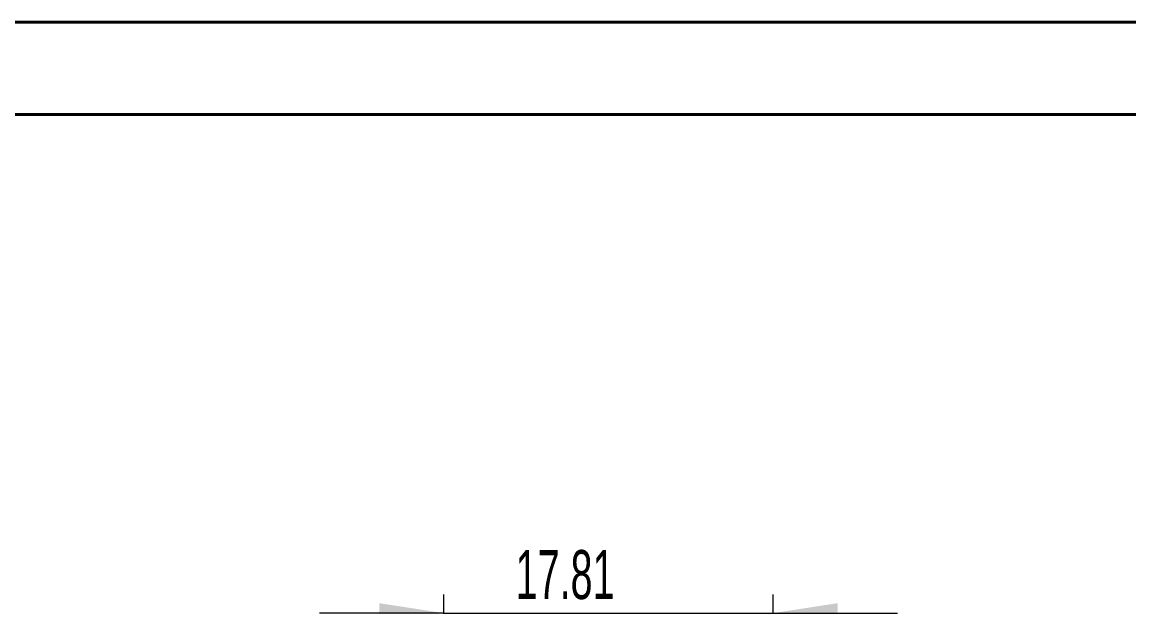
# Model space of a CAD drawing. Header units: millimetres. Extents: x -571 to 210, y 0 to 297.
# Drawn here: x 56.1 to 116, y 265.6 to 297.2 of the extents above; entities that cross this region are included whole.
import ezdxf

# ---------------------------------------------------------------- set-up
doc = ezdxf.new("R2010")
doc.units = ezdxf.units.MM
doc.styles.add('SLDTEXTSTYLE2', font='TXT', dxfattribs={"width": 0.605})
doc.dimstyles.new('SLDDIMSTYLE1', dxfattribs={"dimtxt": 2.568319, "dimasz": 3.5, "dimexe": 0, "dimexo": 0.0625, "dimgap": 0.64208, "dimtad": 2, "dimrnd": 1e-09, "dimzin": 12, "dimdsep": 46, "dimtxsty": 'SLDTEXTSTYLE2', "dimsah": 1, "dimcen": 0.09, "dimadec": 0, "dimazin": 0, "dimtfac": 1, "dimtofl": 0, "dimtmove": 0, "dimatfit": 3, "dimfxl": 1, "dimtolj": 1, "dimtzin": 12, "dimarcsym": 0})

# ---------------------------------------------------------------- blocks, each defined once
blk = doc.blocks.new('*D4')
at = {"color": 7, "linetype": 'Continuous', "lineweight": 0}
for p, q in [((78.893, 252.425), (78.893, 266.239)), ((96.703, 252.425), (96.703, 266.239)), ((78.893, 265.239), (72.162, 265.239)), ((78.893, 265.239), (96.703, 265.239)), ((96.703, 265.239), (103.433, 265.239))]:
    blk.add_line(p, q, dxfattribs=at)
for points in [[(78.893, 265.239), (75.393, 265.778), (75.393, 264.701)], [(96.703, 265.239), (100.203, 264.701), (100.203, 265.778)]]:
    blk.add_solid(points, dxfattribs=at)
at = {"color": 7, "linetype": 'Continuous', "lineweight": 0, "insert": (82.772, 268.65), "char_height": 2.6458, "attachment_point": 1, "style": 'SLDTEXTSTYLE2'}
blk.add_mtext('17.81', dxfattribs=at)

msp = doc.modelspace()

# ---------------------------------------------------------------- linework, layer by layer
at = {"color": 7, "linetype": 'Continuous', "lineweight": 40}
for p, q in [((0.079, 297.215), (210.079, 297.215)), ((10.079, 292.215), (205.079, 292.215))]:
    msp.add_line(p, q, dxfattribs=at)

# ---------------------------------------------------------------- dimensions: what is measured, and where the dimension line sits
at = {"color": 7, "linetype": 'Continuous', "lineweight": 0}
dim = msp.add_linear_dim(base=(96.703, 265.239), p1=(78.893, 251.425), p2=(96.703, 251.425), dimstyle='SLDDIMSTYLE1', dxfattribs=at)
dim.commit()
dim.dimension.update_dxf_attribs({"geometry": '*D4', "text_midpoint": (87.182, 265.239), "dimtype": 160})

doc.saveas('drawing.dxf')
